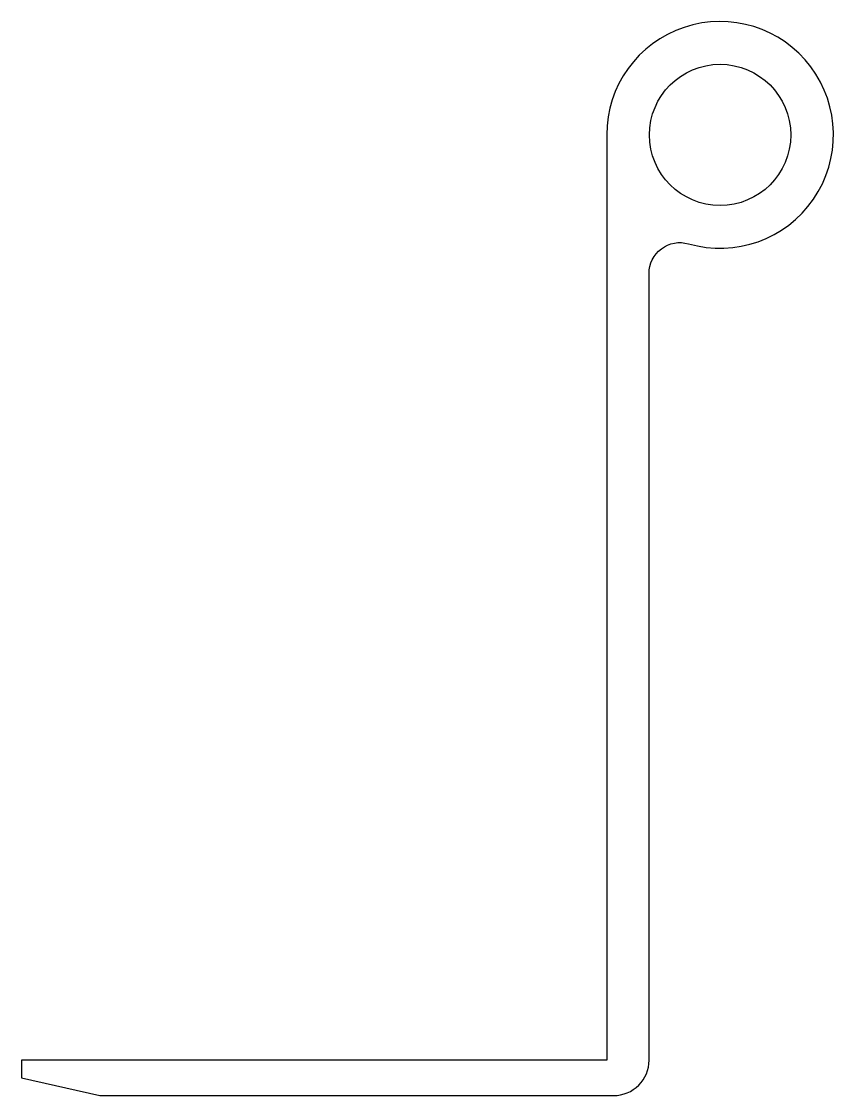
# Model space of a CAD drawing. Extents: x 28 to 58.7, y 164.4 to 205.
import ezdxf

# ---------------------------------------------------------------- set-up
doc = ezdxf.new("R2010")
doc.units = 0
doc.header["$LTSCALE"] = 15
doc.layers.get('0').update_dxf_attribs({"linetype": 'CONTINUOUS'})

msp = doc.modelspace()

# ---------------------------------------------------------------- linework, layer by layer
at = {"color": 0, "linetype": 'CONTINUOUS', "ltscale": 10}
msp.add_lwpolyline([(50.149, 165.734), (28.049, 165.734), (28.049, 165.068), (31.004, 164.401), (50.416, 164.401, 0.414214), (51.749, 165.734), (51.749, 195.45, -0.499443), (53.24, 196.57, 2.995547), (50.149, 200.684)], format="xyb", close=True, dxfattribs=at)
msp.add_circle((54.432, 200.684), 2.667, dxfattribs=at)

doc.saveas('drawing.dxf')
